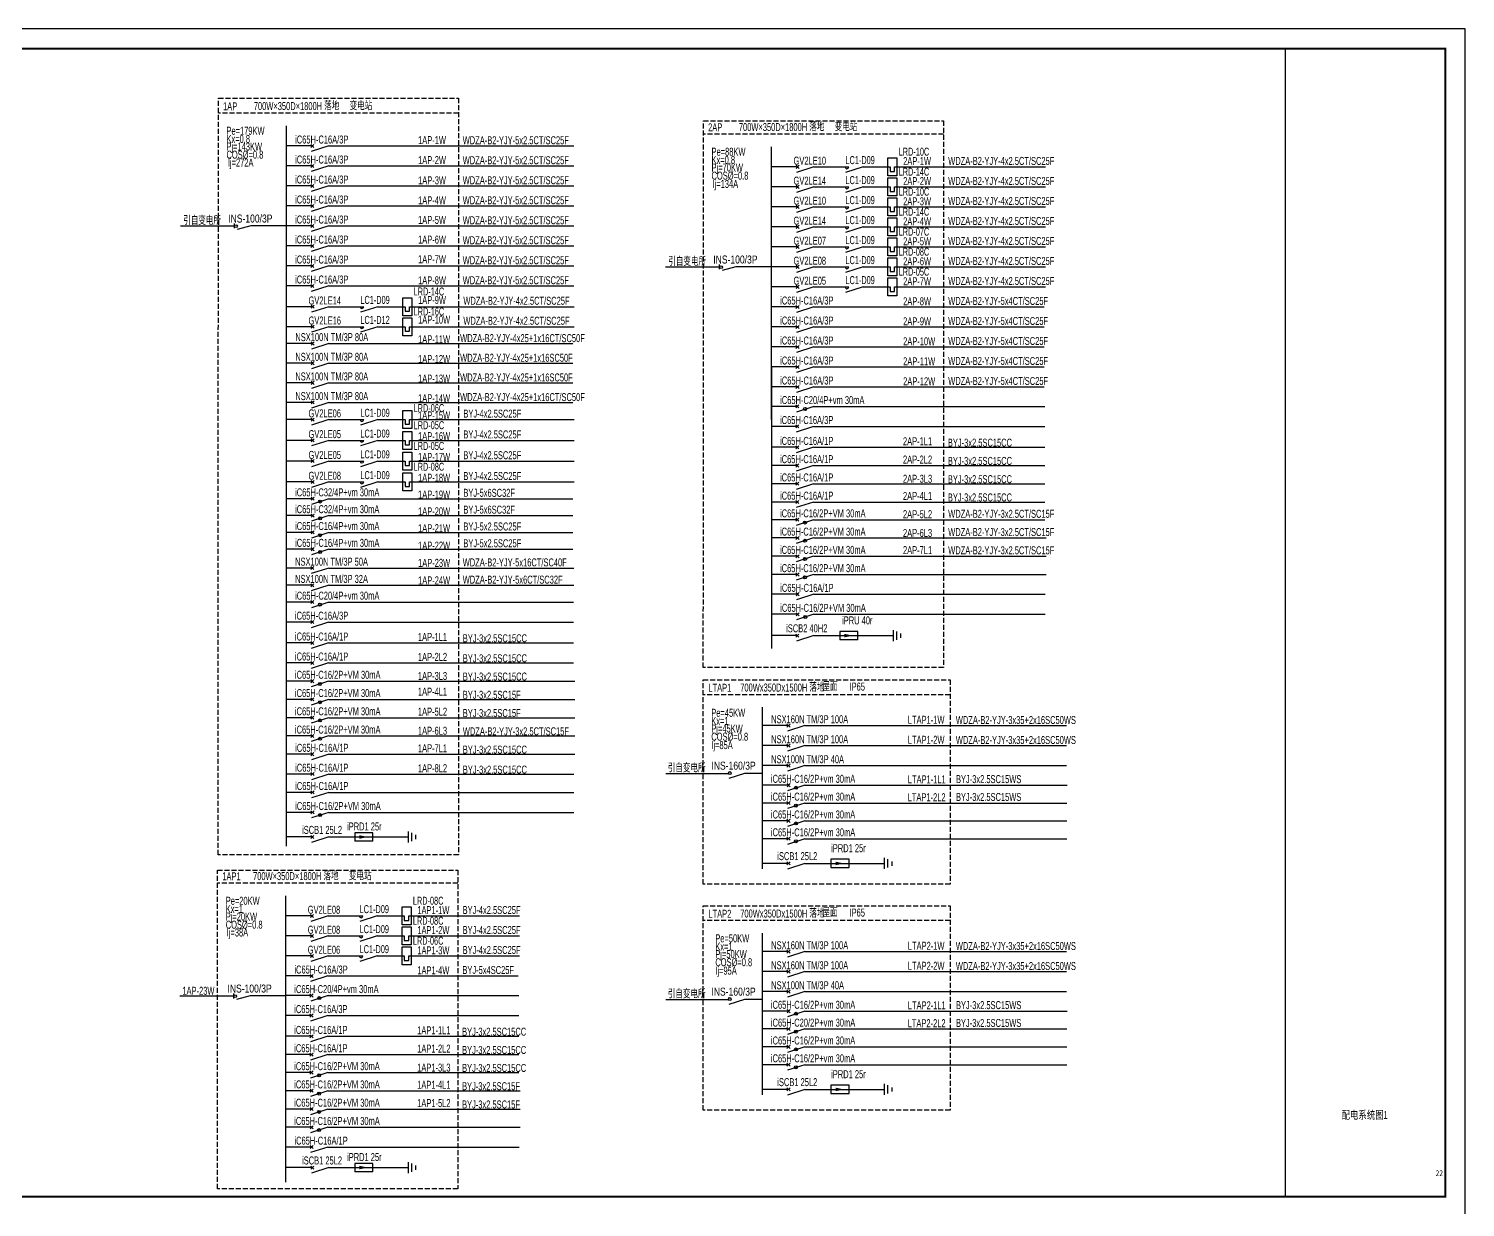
# Model space of a CAD drawing. Extents: x 562591 to 1355713, y 459382 to 835216.
# Drawn here: x 1283904 to 1355713, y 578657 to 637582 of the extents above; entities that cross this region are included whole.
import ezdxf
from ezdxf.enums import TextEntityAlignment as Align

# ---------------------------------------------------------------- set-up
doc = ezdxf.new("R2010")
doc.units = 0
doc.header["$LTSCALE"] = 1000
doc.header["$MEASUREMENT"] = 0
doc.linetypes.add('DASH', pattern=[0.35, 0.25, -0.1])
for name, color, linetype in [('1', 8, 'Continuous'), ('CAPDI-TK2', 7, 'Continuous'), ('ELEC', 3, 'Continuous'), ('epath', 1, 'Continuous'), ('esocket', 4, 'Continuous'), ('etext', 3, 'Continuous'), ('TEL_TITLE', 7, 'Continuous'), ('TT', 2, 'Continuous'), ('WIRE-照明', 1, 'Continuous'), ('照明系统层', 1, 'Continuous')]:
    doc.layers.add(name, color=color, linetype=linetype)
doc.styles.add('CAPDI-仿宋', font='', dxfattribs={"width": 0.75})
doc.styles.add('CAPDI-宋体', font='', dxfattribs={"width": 0.75})
doc.styles.add('G', font='jrs.shx', dxfattribs={"width": 0.75, "bigfont": 'jhz.shx'})
doc.styles.add('hz', font='jrs.shx', dxfattribs={"width": 0.7, "bigfont": 'hztxt.shx'})
doc.styles.add('JHZ', font='jrs.shx', dxfattribs={"width": 0.5, "bigfont": 'hztxt.shx'})
doc.styles.get("Standard").update_dxf_attribs({"font": 'gbenor.shx', "bigfont": 'gbcbig.shx'})
doc.styles.get('CAPDI-仿宋').set_extended_font_data('FangSong')
doc.styles.get('CAPDI-宋体').set_extended_font_data('SimSun')

# ---------------------------------------------------------------- blocks, each defined once
blk = doc.blocks.new('$element$00000585')
for points in [[(-0.3, -0.35), (0.3, -0.35), (0.3, -0.65), (-0.3, -0.65), (-0.3, -0.35)], [(0, 0), (0, -0.425), (-0.15, -0.425), (-0.15, -0.575), (0, -0.575), (0, -1)]]:
    blk.add_lwpolyline(points)
at = {"flags": 9}
blk.add_attdef('S', (0, 0), '', height=0.00000667, dxfattribs=at)

msp = doc.modelspace()

# ---------------------------------------------------------------- linework, layer by layer
at = {"color": 7, "const_width": 50}
msp.add_lwpolyline([(1346714, 579182), (1346714, 636582)], dxfattribs=at)
msp.add_lwpolyline([(1354713, 636582), (1346713, 636582), (1346713, 579182), (1354713, 579182)], close=True)
at = {"layer": '1', "color": 7, "linetype": 'Continuous'}
for p, q in [((1294193, 627602, 0), (1294193, 627847, 0)), ((1318440, 625553, 0), (1318440, 625798, 0)), ((1294155, 589102, 0), (1294155, 589347, 0))]:
    msp.add_line(p, q, dxfattribs=at)
at = {"layer": 'ELEC', "color": 7}
for p, q in [((1298161, 631648, 0), (1298008, 631801, 0)), ((1298008, 631648, 0), (1298161, 631801, 0)), ((1298897, 631724, 0), (1298029, 631443, 0)), ((1298161, 630648, 0), (1298008, 630801, 0)), ((1298008, 630648, 0), (1298161, 630801, 0)), ((1298897, 630724, 0), (1298029, 630443, 0)), ((1322420, 630599, 0), (1322266, 630752, 0)), ((1322266, 630599, 0), (1322420, 630752, 0)), ((1323156, 630675, 0), (1322287, 630394, 0)), ((1298161, 629648, 0), (1298008, 629801, 0)), ((1298008, 629648, 0), (1298161, 629801, 0)), ((1298897, 629724, 0), (1298029, 629443, 0)), ((1322420, 629599, 0), (1322266, 629752, 0)), ((1322266, 629599, 0), (1322420, 629752, 0)), ((1323156, 629675, 0), (1322287, 629394, 0)), ((1298161, 628648, 0), (1298008, 628801, 0)), ((1298008, 628648, 0), (1298161, 628801, 0)), ((1298897, 628724, 0), (1298029, 628443, 0)), ((1322420, 628599, 0), (1322266, 628752, 0)), ((1322266, 628599, 0), (1322420, 628752, 0)), ((1323156, 628675, 0), (1322287, 628394, 0)), ((1295011, 627724, 0), (1294323, 627540, 0)), ((1298161, 627648, 0), (1298008, 627801, 0)), ((1298008, 627648, 0), (1298161, 627801, 0)), ((1298897, 627724, 0), (1298029, 627443, 0)), ((1322420, 627599, 0), (1322266, 627752, 0)), ((1322266, 627599, 0), (1322420, 627752, 0)), ((1323156, 627675, 0), (1322287, 627394, 0)), ((1298161, 626648, 0), (1298008, 626801, 0)), ((1298008, 626648, 0), (1298161, 626801, 0)), ((1298897, 626724, 0), (1298029, 626443, 0)), ((1322420, 626599, 0), (1322266, 626752, 0)), ((1322266, 626599, 0), (1322420, 626752, 0)), ((1323156, 626675, 0), (1322287, 626394, 0)), ((1298161, 625648, 0), (1298008, 625801, 0)), ((1298008, 625648, 0), (1298161, 625801, 0)), ((1298897, 625724, 0), (1298029, 625443, 0)), ((1319258, 625675, 0), (1318571, 625491, 0)), ((1322420, 625599, 0), (1322266, 625752, 0)), ((1322266, 625599, 0), (1322420, 625752, 0)), ((1323156, 625675, 0), (1322287, 625394, 0)), ((1298161, 624648, 0), (1298008, 624801, 0)), ((1298008, 624648, 0), (1298161, 624801, 0)), ((1322420, 624599, 0), (1322266, 624752, 0)), ((1322266, 624599, 0), (1322420, 624752, 0)), ((1298897, 624724, 0), (1298029, 624443, 0)), ((1323156, 624675, 0), (1322287, 624394, 0)), ((1298173, 623609, 0), (1298019, 623762, 0)), ((1298019, 623609, 0), (1298173, 623762, 0)), ((1298908, 623685, 0), (1298040, 623404, 0)), ((1322408, 623599, 0), (1322255, 623752, 0)), ((1322255, 623599, 0), (1322408, 623752, 0)), ((1323144, 623675, 0), (1322276, 623394, 0)), ((1298173, 622609, 0), (1298019, 622762, 0)), ((1298019, 622609, 0), (1298173, 622762, 0)), ((1298908, 622685, 0), (1298040, 622404, 0)), ((1322408, 622599, 0), (1322255, 622752, 0)), ((1322255, 622599, 0), (1322408, 622752, 0)), ((1323144, 622675, 0), (1322276, 622394, 0)), ((1298173, 621768, 0), (1298019, 621921, 0)), ((1298019, 621768, 0), (1298173, 621921, 0)), ((1298908, 621844, 0), (1298040, 621562, 0)), ((1322408, 621599, 0), (1322255, 621752, 0)), ((1322255, 621599, 0), (1322408, 621752, 0)), ((1323144, 621675, 0), (1322276, 621394, 0)), ((1298173, 620785, 0), (1298019, 620938, 0)), ((1298019, 620785, 0), (1298173, 620938, 0)), ((1298908, 620862, 0), (1298040, 620580, 0)), ((1322408, 620599, 0), (1322255, 620752, 0)), ((1322255, 620599, 0), (1322408, 620752, 0)), ((1323144, 620675, 0), (1322276, 620394, 0)), ((1298173, 619802, 0), (1298019, 619956, 0)), ((1298019, 619802, 0), (1298173, 619956, 0)), ((1298908, 619879, 0), (1298040, 619597, 0)), ((1322408, 619599, 0), (1322255, 619752, 0)), ((1322255, 619599, 0), (1322408, 619752, 0)), ((1323144, 619675, 0), (1322276, 619394, 0)), ((1298173, 618820, 0), (1298019, 618973, 0)), ((1298019, 618820, 0), (1298173, 618973, 0)), ((1298908, 618897, 0), (1298040, 618615, 0)), ((1322401, 618621, 0), (1322247, 618774, 0)), ((1322247, 618621, 0), (1322401, 618774, 0)), ((1323156, 618698, 0), (1322287, 618416, 0)), ((1323156, 618698, 0), (1322287, 618416, 0)), ((1298173, 617964, 0), (1298019, 618118, 0)), ((1298019, 617964, 0), (1298173, 618118, 0)), ((1298908, 618041, 0), (1298040, 617759, 0)), ((1322401, 617621, 0), (1322247, 617774, 0)), ((1322247, 617621, 0), (1322401, 617774, 0)), ((1323136, 617698, 0), (1322268, 617416, 0)), ((1298173, 616925, 0), (1298019, 617079, 0)), ((1298019, 616925, 0), (1298173, 617079, 0)), ((1298908, 617002, 0), (1298040, 616720, 0)), ((1322401, 616580, 0), (1322247, 616733, 0)), ((1322247, 616580, 0), (1322401, 616733, 0)), ((1323136, 616657, 0), (1322268, 616375, 0)), ((1298173, 615886, 0), (1298019, 616040, 0)), ((1298019, 615886, 0), (1298173, 616040, 0)), ((1298908, 615963, 0), (1298040, 615681, 0)), ((1322401, 615667, 0), (1322247, 615820, 0)), ((1322247, 615667, 0), (1322401, 615820, 0)), ((1323136, 615744, 0), (1322268, 615462, 0)), ((1298173, 614847, 0), (1298019, 615001, 0)), ((1298019, 614847, 0), (1298173, 615001, 0)), ((1298908, 614924, 0), (1298040, 614642, 0)), ((1322401, 614754, 0), (1322247, 614907, 0)), ((1322247, 614754, 0), (1322401, 614907, 0)), ((1323136, 614830, 0), (1322268, 614549, 0)), ((1298173, 614006, 0), (1298019, 614159, 0)), ((1298019, 614006, 0), (1298173, 614159, 0)), ((1298908, 614083, 0), (1298040, 613801, 0)), ((1298908, 614083, 0), (1298040, 613801, 0)), ((1322401, 613841, 0), (1322247, 613994, 0)), ((1322247, 613841, 0), (1322401, 613994, 0)), ((1298173, 613165, 0), (1298019, 613318, 0)), ((1298019, 613165, 0), (1298173, 613318, 0)), ((1323136, 613917, 0), (1322268, 613636, 0)), ((1298908, 613242, 0), (1298040, 612960, 0)), ((1298908, 613242, 0), (1298040, 612960, 0)), ((1322401, 612957, 0), (1322247, 613110, 0)), ((1322247, 612957, 0), (1322401, 613110, 0)), ((1323136, 613033, 0), (1322268, 612752, 0)), ((1298173, 612324, 0), (1298019, 612477, 0)), ((1298019, 612324, 0), (1298173, 612477, 0)), ((1298908, 612400, 0), (1298040, 612119, 0)), ((1298908, 612400, 0), (1298040, 612119, 0)), ((1322410, 612044, 0), (1322257, 612197, 0)), ((1322257, 612044, 0), (1322410, 612197, 0)), ((1323136, 612120, 0), (1322268, 611838, 0)), ((1298173, 611483, 0), (1298019, 611636, 0)), ((1298019, 611483, 0), (1298173, 611636, 0)), ((1298908, 611559, 0), (1298040, 611278, 0)), ((1298908, 611559, 0), (1298040, 611278, 0)), ((1322410, 611130, 0), (1322257, 611284, 0)), ((1322257, 611130, 0), (1322410, 611284, 0)), ((1323136, 611207, 0), (1322268, 610925, 0)), ((1298161, 610541, 0), (1298008, 610694, 0)), ((1298008, 610541, 0), (1298161, 610694, 0)), ((1298897, 610618, 0), (1298029, 610336, 0)), ((1298161, 609679, 0), (1298008, 609833, 0)), ((1298008, 609679, 0), (1298161, 609833, 0)), ((1298897, 609756, 0), (1298029, 609474, 0)), ((1322410, 610217, 0), (1322257, 610370, 0)), ((1322257, 610217, 0), (1322410, 610370, 0)), ((1323136, 610294, 0), (1322268, 610012, 0)), ((1298153, 608840, 0), (1298000, 608994, 0)), ((1298000, 608840, 0), (1298153, 608994, 0)), ((1322412, 609233, 0), (1322259, 609386, 0)), ((1322259, 609233, 0), (1322412, 609386, 0)), ((1323148, 609309, 0), (1322280, 609028, 0)), ((1298908, 608917, 0), (1298040, 608635, 0)), ((1298908, 608917, 0), (1298040, 608635, 0)), ((1322412, 608233, 0), (1322259, 608386, 0)), ((1322259, 608233, 0), (1322412, 608386, 0)), ((1323148, 608309, 0), (1322280, 608028, 0)), ((1298153, 607840, 0), (1298000, 607994, 0)), ((1298000, 607840, 0), (1298153, 607994, 0)), ((1298889, 607917, 0), (1298021, 607635, 0)), ((1298153, 606799, 0), (1298000, 606952, 0)), ((1298000, 606799, 0), (1298153, 606952, 0)), ((1298889, 606876, 0), (1298021, 606594, 0)), ((1322402, 607163, 0), (1322249, 607316, 0)), ((1322249, 607163, 0), (1322402, 607316, 0)), ((1323146, 607239, 0), (1322278, 606958, 0)), ((1298153, 605799, 0), (1298000, 605952, 0)), ((1298000, 605799, 0), (1298153, 605952, 0)), ((1298889, 605876, 0), (1298021, 605594, 0)), ((1298163, 604886, 0), (1298010, 605039, 0)), ((1298010, 604886, 0), (1298163, 605039, 0)), ((1298889, 604963, 0), (1298021, 604681, 0)), ((1298163, 603973, 0), (1298010, 604126, 0)), ((1298010, 603973, 0), (1298163, 604126, 0)), ((1298889, 604050, 0), (1298021, 603768, 0)), ((1298163, 603060, 0), (1298010, 603213, 0)), ((1298010, 603060, 0), (1298163, 603213, 0)), ((1298889, 603136, 0), (1298021, 602855, 0)), ((1321959, 602663, 0), (1321806, 602816, 0)), ((1321806, 602663, 0), (1321959, 602816, 0)), ((1322695, 602739, 0), (1321826, 602457, 0)), ((1298163, 602147, 0), (1298010, 602300, 0)), ((1298010, 602147, 0), (1298163, 602300, 0)), ((1298889, 602223, 0), (1298021, 601942, 0)), ((1321959, 601663, 0), (1321806, 601816, 0)), ((1321806, 601663, 0), (1321959, 601816, 0)), ((1298163, 601234, 0), (1298010, 601387, 0)), ((1298010, 601234, 0), (1298163, 601387, 0)), ((1298901, 601310, 0), (1298032, 601029, 0)), ((1322695, 601739, 0), (1321826, 601457, 0)), ((1298165, 600240, 0), (1298011, 600393, 0)), ((1298011, 600240, 0), (1298165, 600393, 0)), ((1318877, 600435, 0), (1318877, 600290, 0)), ((1319683, 600352, 0), (1318894, 600097, 0)), ((1321959, 600663, 0), (1321806, 600816, 0)), ((1321806, 600663, 0), (1321959, 600816, 0)), ((1322695, 600739, 0), (1321826, 600457, 0)), ((1298901, 600317, 0), (1298032, 600035, 0)), ((1321962, 599685, 0), (1321809, 599838, 0)), ((1321809, 599685, 0), (1321962, 599838, 0)), ((1322696, 599761, 0), (1321828, 599480, 0)), ((1322696, 599761, 0), (1321828, 599480, 0)), ((1298165, 599327, 0), (1298011, 599480, 0)), ((1298011, 599327, 0), (1298165, 599480, 0)), ((1298901, 599403, 0), (1298032, 599122, 0)), ((1321960, 598793, 0), (1321807, 598946, 0)), ((1321807, 598793, 0), (1321960, 598946, 0)), ((1298165, 598327, 0), (1298011, 598480, 0)), ((1298011, 598327, 0), (1298165, 598480, 0)), ((1298901, 598403, 0), (1298032, 598122, 0)), ((1322696, 598869, 0), (1321828, 598588, 0)), ((1322696, 598869, 0), (1321828, 598588, 0)), ((1321960, 597901, 0), (1321807, 598054, 0)), ((1321807, 597901, 0), (1321960, 598054, 0)), ((1322696, 597977, 0), (1321828, 597695, 0)), ((1322696, 597977, 0), (1321828, 597695, 0)), ((1298155, 597095, 0), (1298002, 597248, 0)), ((1298002, 597095, 0), (1298155, 597248, 0)), ((1298899, 597171, 0), (1298031, 596890, 0)), ((1321960, 597008, 0), (1321807, 597162, 0)), ((1321807, 597008, 0), (1321960, 597162, 0)), ((1322696, 597085, 0), (1321828, 596803, 0)), ((1322696, 597085, 0), (1321828, 596803, 0)), ((1321959, 595771, 0), (1321806, 595924, 0)), ((1321806, 595771, 0), (1321959, 595924, 0)), ((1322703, 595848, 0), (1321835, 595566, 0)), ((1298135, 593148, 0), (1297982, 593301, 0)), ((1297982, 593148, 0), (1298135, 593301, 0)), ((1298871, 593224, 0), (1298003, 592943, 0)), ((1298135, 592148, 0), (1297982, 592301, 0)), ((1297982, 592148, 0), (1298135, 592301, 0)), ((1298871, 592224, 0), (1298003, 591943, 0)), ((1298135, 591148, 0), (1297982, 591301, 0)), ((1297982, 591148, 0), (1298135, 591301, 0)), ((1298871, 591224, 0), (1298003, 590943, 0)), ((1321959, 591364, 0), (1321806, 591517, 0)), ((1321806, 591364, 0), (1321959, 591517, 0)), ((1322695, 591441, 0), (1321826, 591159, 0)), ((1298124, 590148, 0), (1297971, 590301, 0)), ((1297971, 590148, 0), (1298124, 590301, 0)), ((1321959, 590364, 0), (1321806, 590517, 0)), ((1321806, 590364, 0), (1321959, 590517, 0)), ((1322695, 590441, 0), (1321826, 590159, 0)), ((1298860, 590224, 0), (1297991, 589943, 0)), ((1294973, 589224, 0), (1294286, 589040, 0)), ((1298116, 589170, 0), (1297963, 589323, 0)), ((1297963, 589170, 0), (1298116, 589323, 0)), ((1298871, 589247, 0), (1298003, 588965, 0)), ((1298871, 589247, 0), (1298003, 588965, 0)), ((1318877, 589137, 0), (1318877, 588991, 0)), ((1319683, 589053, 0), (1318894, 588798, 0)), ((1321959, 589364, 0), (1321806, 589517, 0)), ((1321806, 589364, 0), (1321959, 589517, 0)), ((1322695, 589441, 0), (1321826, 589159, 0)), ((1298116, 588170, 0), (1297963, 588323, 0)), ((1297963, 588170, 0), (1298116, 588323, 0)), ((1298852, 588247, 0), (1297984, 587965, 0)), ((1321962, 588386, 0), (1321809, 588539, 0)), ((1321809, 588386, 0), (1321962, 588539, 0)), ((1322696, 588463, 0), (1321828, 588181, 0)), ((1322696, 588463, 0), (1321828, 588181, 0)), ((1321960, 587494, 0), (1321807, 587647, 0)), ((1321807, 587494, 0), (1321960, 587647, 0)), ((1322696, 587571, 0), (1321828, 587289, 0)), ((1322696, 587571, 0), (1321828, 587289, 0)), ((1298116, 587129, 0), (1297963, 587282, 0)), ((1297963, 587129, 0), (1298116, 587282, 0)), ((1298852, 587206, 0), (1297984, 586924, 0)), ((1321960, 586602, 0), (1321807, 586755, 0)), ((1321807, 586602, 0), (1321960, 586755, 0)), ((1298116, 586216, 0), (1297963, 586369, 0)), ((1297963, 586216, 0), (1298116, 586369, 0)), ((1298852, 586293, 0), (1297984, 586011, 0)), ((1322696, 586679, 0), (1321828, 586397, 0)), ((1322696, 586679, 0), (1321828, 586397, 0)), ((1298116, 585317, 0), (1297963, 585471, 0)), ((1297963, 585317, 0), (1298116, 585471, 0)), ((1298852, 585394, 0), (1297984, 585112, 0)), ((1321960, 585710, 0), (1321807, 585863, 0)), ((1321807, 585710, 0), (1321960, 585863, 0)), ((1322696, 585786, 0), (1321828, 585505, 0)), ((1322696, 585786, 0), (1321828, 585505, 0)), ((1298126, 584404, 0), (1297973, 584558, 0)), ((1297973, 584404, 0), (1298126, 584558, 0)), ((1321959, 584473, 0), (1321806, 584626, 0)), ((1321806, 584473, 0), (1321959, 584626, 0)), ((1322703, 584549, 0), (1321835, 584268, 0)), ((1298852, 584481, 0), (1297984, 584199, 0)), ((1298126, 583491, 0), (1297973, 583644, 0)), ((1297973, 583491, 0), (1298126, 583644, 0)), ((1298852, 583568, 0), (1297984, 583286, 0)), ((1298126, 582578, 0), (1297973, 582731, 0)), ((1297973, 582578, 0), (1298126, 582731, 0)), ((1298852, 582655, 0), (1297984, 582373, 0)), ((1298127, 581593, 0), (1297974, 581747, 0)), ((1297974, 581593, 0), (1298127, 581747, 0)), ((1298863, 581670, 0), (1297995, 581388, 0)), ((1298155, 580566, 0), (1298002, 580720, 0)), ((1298002, 580566, 0), (1298155, 580720, 0)), ((1298899, 580643, 0), (1298031, 580361, 0))]:
    msp.add_line(p, q, dxfattribs=at)
at = {"layer": 'ELEC', "color": 7, "ltscale": 0.67}
for p, q in [((1325608, 630675, 0), (1324740, 630394, 0)), ((1325608, 629675, 0), (1324740, 629394, 0)), ((1325608, 628675, 0), (1324740, 628394, 0)), ((1325608, 627675, 0), (1324740, 627394, 0)), ((1325608, 626675, 0), (1324740, 626394, 0)), ((1325608, 625675, 0), (1324740, 625394, 0)), ((1325608, 624675, 0), (1324740, 624394, 0)), ((1301361, 623685, 0), (1300492, 623404, 0)), ((1301361, 622685, 0), (1300492, 622404, 0)), ((1301361, 618041, 0), (1300492, 617759, 0)), ((1301361, 617002, 0), (1300492, 616720, 0)), ((1301361, 615963, 0), (1300492, 615681, 0)), ((1301361, 614924, 0), (1300492, 614642, 0)), ((1301323, 593224, 0), (1300455, 592943, 0)), ((1301323, 592224, 0), (1300455, 591943, 0)), ((1301323, 591224, 0), (1300455, 590943, 0))]:
    msp.add_line(p, q, dxfattribs=at)
at = {"layer": 'ELEC', "color": 7}
for centre, radius in [((1294263, 627708, 0), 70), ((1318510, 625659, 0), 70), ((1322710, 618567, 0), 75.5), ((1298468, 613942, 0), 75.5), ((1298468, 613101, 0), 75.5), ((1322706, 612892, 0), 75.5), ((1298468, 612260, 0), 75.5), ((1322706, 611979, 0), 75.5), ((1298468, 611418, 0), 75.5), ((1322706, 611066, 0), 75.5), ((1322706, 610153, 0), 75.5), ((1298463, 608786, 0), 75.5), ((1322717, 608168, 0), 75.5), ((1298458, 604822, 0), 75.5), ((1298458, 603909, 0), 75.5), ((1298458, 602996, 0), 75.5), ((1298458, 602082, 0), 75.5), ((1318947, 600368, 0), 70), ((1322250, 599631, 0), 75.5), ((1298470, 598263, 0), 75.5), ((1322250, 598739, 0), 75.5), ((1322250, 597846, 0), 75.5), ((1322250, 596954, 0), 75.5), ((1294225, 589208, 0), 70), ((1298425, 589116, 0), 75.5), ((1318947, 589069, 0), 70), ((1322250, 588332, 0), 75.5), ((1322250, 587440, 0), 75.5), ((1322250, 586548, 0), 75.5), ((1298421, 585253, 0), 75.5), ((1322250, 585656, 0), 75.5), ((1298421, 584340, 0), 75.5), ((1298421, 583427, 0), 75.5), ((1298421, 582514, 0), 75.5)]:
    msp.add_circle(centre, radius, dxfattribs=at)
at = {"layer": 'ELEC', "color": 7, "ltscale": 0.67}
for centre in [(1324806, 630675, 0), (1324806, 629675, 0), (1324806, 628675, 0), (1324806, 627675, 0), (1324806, 626675, 0), (1324806, 625675, 0), (1324806, 624675, 0), (1300558, 623685, 0), (1300558, 622685, 0), (1300558, 618041, 0), (1300558, 617002, 0), (1300558, 615963, 0), (1300558, 614924, 0), (1300521, 593224, 0), (1300521, 592224, 0), (1300521, 591224, 0)]:
    msp.add_arc(centre, 91.8, 180, 0, dxfattribs=at)
at = {"layer": 'epath'}
for p, q in [((1296796, 604646, 0), (1296793, 632730, 0)), ((1298085, 631724, 0), (1296785, 631724, 0)), ((1298897, 631724, 0), (1311148, 631724, 0)), ((1321043, 609713, 0), (1321040, 631681, 0)), ((1298085, 630724, 0), (1296785, 630724, 0)), ((1298897, 630724, 0), (1311148, 630724, 0)), ((1322332, 630675, 0), (1321032, 630675, 0)), ((1323156, 630675, 0), (1324897, 630675, 0)), ((1298085, 629724, 0), (1296785, 629724, 0)), ((1298897, 629724, 0), (1311148, 629724, 0)), ((1322332, 629675, 0), (1321032, 629675, 0)), ((1321043, 606592, 0), (1321040, 629477, 0)), ((1323156, 629675, 0), (1324897, 629675, 0)), ((1298085, 628724, 0), (1296785, 628724, 0)), ((1298897, 628724, 0), (1311148, 628724, 0)), ((1322332, 628675, 0), (1321032, 628675, 0)), ((1323156, 628675, 0), (1324897, 628675, 0)), ((1296794, 627724, 0), (1295011, 627724, 0)), ((1298085, 627724, 0), (1296785, 627724, 0)), ((1298897, 627724, 0), (1311148, 627724, 0)), ((1322332, 627675, 0), (1321032, 627675, 0)), ((1323156, 627675, 0), (1324897, 627675, 0)), ((1298085, 626724, 0), (1296785, 626724, 0)), ((1296796, 596707, 0), (1296793, 626709, 0)), ((1298897, 626724, 0), (1311148, 626724, 0)), ((1322332, 626675, 0), (1321032, 626675, 0)), ((1323156, 626675, 0), (1324897, 626675, 0)), ((1298085, 625724, 0), (1296785, 625724, 0)), ((1298897, 625724, 0), (1311148, 625724, 0)), ((1321041, 625675, 0), (1319258, 625675, 0)), ((1322332, 625675, 0), (1321032, 625675, 0)), ((1323156, 625675, 0), (1324897, 625675, 0)), ((1298085, 624724, 0), (1296785, 624724, 0)), ((1298897, 624724, 0), (1311148, 624724, 0)), ((1322332, 624675, 0), (1321032, 624675, 0)), ((1323156, 624675, 0), (1324897, 624675, 0)), ((1298096, 623685, 0), (1296796, 623685, 0)), ((1298908, 623685, 0), (1300650, 623685, 0)), ((1322332, 623675, 0), (1321032, 623675, 0)), ((1323144, 623675, 0), (1334655, 623675, 0)), ((1298096, 622685, 0), (1296796, 622685, 0)), ((1298908, 622685, 0), (1300650, 622685, 0)), ((1322332, 622675, 0), (1321032, 622675, 0)), ((1323144, 622675, 0), (1334655, 622675, 0)), ((1298096, 621844, 0), (1296796, 621844, 0)), ((1298908, 621844, 0), (1311109, 621844, 0)), ((1322332, 621675, 0), (1321032, 621675, 0)), ((1323144, 621675, 0), (1334655, 621675, 0)), ((1298096, 620862, 0), (1296796, 620862, 0)), ((1298908, 620862, 0), (1311109, 620862, 0)), ((1322332, 620675, 0), (1321032, 620675, 0)), ((1323144, 620675, 0), (1334655, 620675, 0)), ((1298096, 619879, 0), (1296796, 619879, 0)), ((1298908, 619879, 0), (1311109, 619879, 0)), ((1322332, 619675, 0), (1321032, 619675, 0)), ((1323144, 619675, 0), (1334655, 619675, 0)), ((1298096, 618897, 0), (1296796, 618897, 0)), ((1298908, 618897, 0), (1311109, 618897, 0)), ((1322324, 618698, 0), (1321024, 618698, 0)), ((1323136, 618698, 0), (1334697, 618698, 0)), ((1298096, 618041, 0), (1296796, 618041, 0)), ((1298908, 618041, 0), (1300650, 618041, 0)), ((1322324, 617698, 0), (1321024, 617698, 0)), ((1323136, 617698, 0), (1334697, 617698, 0)), ((1298096, 617002, 0), (1296796, 617002, 0)), ((1298908, 617002, 0), (1300650, 617002, 0)), ((1322324, 616657, 0), (1321024, 616657, 0)), ((1323136, 616657, 0), (1334697, 616657, 0)), ((1298096, 615963, 0), (1296796, 615963, 0)), ((1298908, 615963, 0), (1300650, 615963, 0)), ((1322324, 615744, 0), (1321024, 615744, 0)), ((1323136, 615744, 0), (1334697, 615744, 0)), ((1298096, 614924, 0), (1296796, 614924, 0)), ((1298908, 614924, 0), (1300650, 614924, 0)), ((1322324, 614830, 0), (1321024, 614830, 0)), ((1323136, 614830, 0), (1334697, 614830, 0)), ((1298096, 614083, 0), (1296796, 614083, 0)), ((1298908, 614083, 0), (1311109, 614083, 0)), ((1322324, 613917, 0), (1321024, 613917, 0)), ((1323136, 613917, 0), (1334697, 613917, 0)), ((1298096, 613242, 0), (1296796, 613242, 0)), ((1298908, 613242, 0), (1311109, 613242, 0)), ((1322324, 613033, 0), (1321024, 613033, 0)), ((1323136, 613033, 0), (1334697, 613033, 0)), ((1298096, 612400, 0), (1296796, 612400, 0)), ((1298908, 612400, 0), (1311109, 612400, 0)), ((1322334, 612120, 0), (1321034, 612120, 0)), ((1323146, 612120, 0), (1334767, 612120, 0)), ((1298096, 611559, 0), (1296796, 611559, 0)), ((1298908, 611559, 0), (1311109, 611559, 0)), ((1322334, 611207, 0), (1321034, 611207, 0)), ((1323146, 611207, 0), (1334767, 611207, 0)), ((1298085, 610618, 0), (1296785, 610618, 0)), ((1298897, 610618, 0), (1311148, 610618, 0)), ((1298085, 609756, 0), (1296785, 609756, 0)), ((1298897, 609756, 0), (1311148, 609756, 0)), ((1322334, 610294, 0), (1321034, 610294, 0)), ((1323146, 610294, 0), (1334767, 610294, 0)), ((1322335, 609309, 0), (1321035, 609309, 0)), ((1323148, 609309, 0), (1334708, 609309, 0)), ((1298077, 608917, 0), (1296777, 608917, 0)), ((1298889, 608917, 0), (1311140, 608917, 0)), ((1322335, 608309, 0), (1321035, 608309, 0)), ((1323148, 608309, 0), (1334708, 608309, 0)), ((1298077, 607917, 0), (1296777, 607917, 0)), ((1298889, 607917, 0), (1311140, 607917, 0)), ((1298077, 606876, 0), (1296777, 606876, 0)), ((1298889, 606876, 0), (1311140, 606876, 0)), ((1322326, 607239, 0), (1321026, 607239, 0)), ((1322326, 607239, 0), (1321026, 607239, 0)), ((1322329, 607239, 0), (1321029, 607239, 0)), ((1298077, 605876, 0), (1296777, 605876, 0)), ((1298889, 605876, 0), (1311140, 605876, 0)), ((1298087, 604963, 0), (1296787, 604963, 0)), ((1298899, 604963, 0), (1311210, 604963, 0)), ((1298087, 604050, 0), (1296787, 604050, 0)), ((1298899, 604050, 0), (1311210, 604050, 0)), ((1320583, 595573, 0), (1320583, 603666, 0)), ((1298087, 603136, 0), (1296787, 603136, 0)), ((1298899, 603136, 0), (1311210, 603136, 0)), ((1321882, 602739, 0), (1320582, 602739, 0)), ((1322695, 602739, 0), (1335782, 602739, 0)), ((1298087, 602223, 0), (1296787, 602223, 0)), ((1298899, 602223, 0), (1311210, 602223, 0)), ((1298087, 601310, 0), (1296787, 601310, 0)), ((1298899, 601310, 0), (1311210, 601310, 0)), ((1321882, 601739, 0), (1320582, 601739, 0)), ((1322695, 601739, 0), (1335782, 601739, 0)), ((1320583, 600352, 0), (1319683, 600352, 0)), ((1321882, 600739, 0), (1320582, 600739, 0)), ((1322695, 600739, 0), (1335782, 600739, 0)), ((1298088, 600317, 0), (1296788, 600317, 0)), ((1298901, 600317, 0), (1311151, 600317, 0)), ((1321885, 599761, 0), (1320583, 599760, 0)), ((1321885, 599761, 0), (1320583, 599760, 0)), ((1322697, 599761, 0), (1335806, 599761)), ((1298088, 599403, 0), (1296788, 599403, 0)), ((1298901, 599403, 0), (1311151, 599403, 0)), ((1298088, 598403, 0), (1296788, 598403, 0)), ((1298901, 598403, 0), (1311151, 598403, 0)), ((1321874, 598869, 0), (1320574, 598869, 0)), ((1322696, 598869, 0), (1335789, 598869, 0)), ((1321874, 597977, 0), (1320574, 597977, 0)), ((1322696, 597977, 0), (1335789, 597977, 0)), ((1298079, 597171, 0), (1296779, 597171, 0)), ((1298079, 597171, 0), (1296779, 597171, 0)), ((1298082, 597171, 0), (1296782, 597171, 0)), ((1321874, 597085, 0), (1320574, 597085, 0)), ((1322696, 597085, 0), (1335789, 597085, 0)), ((1321883, 595848, 0), (1320583, 595848, 0)), ((1321883, 595848, 0), (1320583, 595848, 0)), ((1321886, 595848, 0), (1320586, 595848, 0)), ((1296759, 582073, 0), (1296755, 594230, 0)), ((1298047, 593224, 0), (1296747, 593224, 0)), ((1298871, 593224, 0), (1300613, 593224, 0)), ((1298047, 592224, 0), (1296747, 592224, 0)), ((1296758, 579916, 0), (1296755, 592026, 0)), ((1298871, 592224, 0), (1300613, 592224, 0)), ((1320583, 584274, 0), (1320583, 592367, 0)), ((1298047, 591224, 0), (1296747, 591224, 0)), ((1298871, 591224, 0), (1300613, 591224, 0)), ((1321882, 591441, 0), (1320582, 591441, 0)), ((1322695, 591441, 0), (1335782, 591441, 0)), ((1321882, 590441, 0), (1320582, 590441, 0)), ((1322695, 590441, 0), (1335782, 590441, 0)), ((1298047, 590224, 0), (1296747, 590224, 0)), ((1298860, 590224, 0), (1308363, 590224, 0)), ((1296756, 589224, 0), (1294973, 589224, 0)), ((1298039, 589247, 0), (1296739, 589247, 0)), ((1298852, 589247, 0), (1308406, 589247, 0)), ((1320583, 589053, 0), (1319683, 589053, 0)), ((1321882, 589441, 0), (1320582, 589441, 0)), ((1322695, 589441, 0), (1335782, 589441, 0)), ((1298039, 588247, 0), (1296739, 588247, 0)), ((1298852, 588247, 0), (1308406, 588247, 0)), ((1321885, 588463, 0), (1320583, 588461, 0)), ((1321885, 588463, 0), (1320583, 588461, 0)), ((1322697, 588463, 0), (1335806, 588463)), ((1321874, 587571, 0), (1320574, 587571, 0)), ((1322696, 587571, 0), (1335789, 587571, 0)), ((1298039, 587206, 0), (1296739, 587206, 0)), ((1298852, 587206, 0), (1308406, 587206, 0)), ((1298039, 586293, 0), (1296739, 586293, 0)), ((1298852, 586293, 0), (1308406, 586293, 0)), ((1321874, 586679, 0), (1320574, 586679, 0)), ((1322696, 586679, 0), (1335789, 586679, 0)), ((1298039, 585394, 0), (1296739, 585394, 0)), ((1298852, 585394, 0), (1308406, 585394, 0)), ((1321874, 585786, 0), (1320574, 585786, 0)), ((1322696, 585786, 0), (1335789, 585786, 0)), ((1321883, 584549, 0), (1320583, 584549, 0)), ((1321883, 584549, 0), (1320583, 584549, 0)), ((1321886, 584549, 0), (1320586, 584549, 0)), ((1298049, 584481, 0), (1296749, 584481, 0)), ((1298862, 584481, 0), (1308476, 584481, 0)), ((1298049, 583568, 0), (1296749, 583568, 0)), ((1298862, 583568, 0), (1308476, 583568, 0)), ((1298049, 582655, 0), (1296749, 582655, 0)), ((1298862, 582655, 0), (1308476, 582655, 0)), ((1298051, 581670, 0), (1296751, 581670, 0)), ((1298863, 581670, 0), (1308417, 581670, 0)), ((1298079, 580643, 0), (1296779, 580643, 0)), ((1298079, 580643, 0), (1296779, 580643, 0)), ((1298082, 580643, 0), (1296782, 580643, 0))]:
    msp.add_line(p, q, dxfattribs=at)
at = {"layer": 'esocket', "linetype": 'DASH'}
for p, q in [((1305391, 633359, 0), (1293383, 633359, 0)), ((1329638, 632310, 0), (1317630, 632310, 0)), ((1329971, 604286), (1317619, 604286)), ((1305354, 594859, 0), (1293345, 594859, 0)), ((1329971, 592988), (1317619, 592988))]:
    msp.add_line(p, q, dxfattribs=at)
at = {"layer": 'esocket', "linetype": 'DASH', "elevation": 0}
for points in [[(1293383, 634111), (1305391, 634111), (1305387, 596284), (1293378, 596284)], [(1293345, 595519), (1305354, 595519), (1305349, 579583), (1293341, 579583)]]:
    msp.add_lwpolyline(points, close=True, dxfattribs=at)
at = {"layer": 'esocket', "linetype": 'DASH'}
for points in [[(1317630, 632970), (1329638, 632970), (1329634, 605638), (1317625, 605638)], [(1317619, 605034), (1329971, 605034), (1329971, 594805), (1317619, 594805)], [(1317619, 593735), (1329971, 593735), (1329971, 583507), (1317619, 583507)]]:
    msp.add_lwpolyline(points, close=True, dxfattribs=at)
at = {"layer": 'TEL_TITLE'}
msp.add_lwpolyline([(1229613, 578182), (1355713, 578182), (1355713, 637582), (1229613, 637582)], close=True, dxfattribs=at)
at = {"layer": 'TEL_TITLE', "const_width": 100}
msp.add_lwpolyline([(1232113, 579182), (1354713, 579182), (1354713, 636582), (1232113, 636582)], close=True, dxfattribs=at)
at = {"layer": 'TT', "color": 7}
for p, q in [((1327111, 607516, 0), (1327111, 606963, 0)), ((1324447, 607446, 0), (1324447, 607033, 0)), ((1325352, 607446, 0), (1324447, 607446, 0)), ((1325352, 607033, 0), (1324447, 607033, 0)), ((1325352, 607033, 0), (1325352, 607446, 0)), ((1327296, 607033, 0), (1327296, 607446, 0)), ((1327487, 607339, 0), (1327487, 607128, 0)), ((1300200, 597378, 0), (1300200, 596965, 0)), ((1301105, 597378, 0), (1300200, 597378, 0)), ((1301105, 596965, 0), (1300200, 596965, 0)), ((1301105, 596965, 0), (1301105, 597378, 0)), ((1302864, 597448, 0), (1302864, 596895, 0)), ((1303049, 596965, 0), (1303049, 597378, 0)), ((1303240, 597271, 0), (1303240, 597060, 0)), ((1324004, 596054, 0), (1324004, 595642, 0)), ((1324909, 596054, 0), (1324004, 596054, 0)), ((1324909, 595642, 0), (1324909, 596054, 0)), ((1326668, 596124, 0), (1326668, 595571, 0)), ((1326853, 595642, 0), (1326853, 596054, 0)), ((1324004, 595642, 0), (1324909, 595642, 0)), ((1327044, 595947, 0), (1327044, 595736, 0)), ((1324004, 584756, 0), (1324004, 584343, 0)), ((1324909, 584756, 0), (1324004, 584756, 0)), ((1324909, 584343, 0), (1324909, 584756, 0)), ((1326668, 584826, 0), (1326668, 584273, 0)), ((1326853, 584343, 0), (1326853, 584756, 0)), ((1327044, 584649, 0), (1327044, 584438, 0)), ((1324004, 584343, 0), (1324909, 584343, 0)), ((1300200, 580849, 0), (1300200, 580437, 0)), ((1301105, 580849, 0), (1300200, 580849, 0)), ((1301105, 580437, 0), (1300200, 580437, 0)), ((1301105, 580437, 0), (1301105, 580849, 0)), ((1302864, 580920, 0), (1302864, 580366, 0)), ((1303049, 580437, 0), (1303049, 580849, 0)), ((1303240, 580742, 0), (1303240, 580531, 0))]:
    msp.add_line(p, q, dxfattribs=at)
at = {"layer": 'WIRE-照明'}
for p, q in [((1325608, 630675, 0), (1326323, 630675, 0)), ((1327823, 630675, 0), (1334725, 630675, 0)), ((1325608, 629675, 0), (1326323, 629675, 0)), ((1327823, 629675, 0), (1334725, 629675, 0)), ((1325608, 628675, 0), (1326323, 628675, 0)), ((1327823, 628675, 0), (1334725, 628675, 0)), ((1291494, 627724, 0), (1294193, 627724, 0)), ((1325608, 627675, 0), (1326323, 627675, 0)), ((1327823, 627675, 0), (1334725, 627675, 0)), ((1325608, 626675, 0), (1326323, 626675, 0)), ((1327823, 626675, 0), (1334725, 626675, 0)), ((1315742, 625675, 0), (1318440, 625675, 0)), ((1325608, 625675, 0), (1326323, 625675, 0)), ((1327823, 625675, 0), (1334725, 625675, 0)), ((1325608, 624675, 0), (1326323, 624675, 0)), ((1327823, 624675, 0), (1334725, 624675, 0)), ((1301361, 623685, 0), (1302076, 623685, 0)), ((1303576, 623685, 0), (1311168, 623685, 0)), ((1301361, 622685, 0), (1302076, 622685, 0)), ((1303576, 622685, 0), (1311168, 622685, 0)), ((1301361, 618041, 0), (1302076, 618041, 0)), ((1303576, 618041, 0), (1311168, 618041, 0)), ((1301361, 617002, 0), (1302076, 617002, 0)), ((1303576, 617002, 0), (1311168, 617002, 0)), ((1301361, 615963, 0), (1302076, 615963, 0)), ((1303576, 615963, 0), (1311168, 615963, 0)), ((1301361, 614924, 0), (1302076, 614924, 0)), ((1303576, 614924, 0), (1311168, 614924, 0)), ((1323146, 607239, 0), (1325088, 607239, 0)), ((1315747, 600352, 0), (1318865, 600352, 0)), ((1298899, 597171, 0), (1300841, 597171, 0)), ((1322703, 595848, 0), (1324645, 595848, 0)), ((1301323, 593224, 0), (1302039, 593224, 0)), ((1303539, 593224, 0), (1308434, 593224, 0)), ((1301323, 592224, 0), (1302039, 592224, 0)), ((1303539, 592224, 0), (1308434, 592224, 0)), ((1301323, 591224, 0), (1302039, 591224, 0)), ((1303539, 591224, 0), (1308434, 591224, 0)), ((1291457, 589224, 0), (1294155, 589224, 0)), ((1315747, 589053, 0), (1318865, 589053, 0)), ((1322703, 584549, 0), (1324645, 584549, 0)), ((1298899, 580643, 0), (1300841, 580643, 0))]:
    msp.add_line(p, q, dxfattribs=at)
at = {"layer": 'WIRE-照明', "linetype": 'Continuous'}
for p, q in [((1325088, 607239, 0), (1327111, 607239, 0)), ((1300841, 597171, 0), (1302864, 597171, 0)), ((1324645, 595848, 0), (1326668, 595848, 0)), ((1324645, 584549, 0), (1326668, 584549, 0)), ((1300841, 580643, 0), (1302864, 580643, 0))]:
    msp.add_line(p, q, dxfattribs=at)
at = {"layer": 'WIRE-照明', "linetype": 'Continuous', "elevation": 0}
for points in [[(1324676, 607239, 180, 0, 0), (1325088, 607239, 0, 0, 0)], [(1300428, 597171, 180, 0, 0), (1300841, 597171, 0, 0, 0)], [(1324233, 595848, 180, 0, 0), (1324645, 595848, 0, 0, 0)], [(1324233, 584549, 180, 0, 0), (1324645, 584549, 0, 0, 0)], [(1300428, 580643, 180, 0, 0), (1300841, 580643, 0, 0, 0)]]:
    msp.add_lwpolyline(points, format="xyseb", dxfattribs=at)

# ---------------------------------------------------------------- block references
at = {"layer": 'etext', "linetype": 'Continuous', "ltscale": 10, "xscale": 1500, "yscale": 1500, "zscale": 1500, "rotation": 90}
for p in [(1326323, 630675, 0), (1326323, 629675, 0), (1326323, 628675, 0), (1326323, 627675, 0), (1326323, 626675, 0), (1326323, 625675, 0), (1326323, 624675, 0), (1302076, 623685, 0), (1302076, 622685, 0), (1302076, 618041, 0), (1302076, 617002, 0), (1302076, 615963, 0), (1302076, 614924, 0), (1302039, 593224, 0), (1302039, 592224, 0), (1302039, 591224, 0)]:
    msp.add_blockref('$element$00000585', p, dxfattribs=at)

# ---------------------------------------------------------------- texts
at = {"color": 1, "style": 'CAPDI-仿宋', "width": 0.75}
msp.add_text('22', height=300, dxfattribs=at).set_placement((1354415, 580213), align=Align.CENTER)
at = {"layer": 'CAPDI-TK2', "style": 'CAPDI-宋体', "width": 0.75}
msp.add_text('配电系统图1', height=400, dxfattribs=at).set_placement((1350683, 583074), align=Align.CENTER)
at = {"layer": 'etext', "style": 'hz', "width": 0.7}
for s, p in [('1AP', (1293618, 633503, 0)), ('700W×350D×1800H 落地', (1295155, 633515, 0)), ('变电站', (1299945, 633515, 0)), ('Pe=179KW', (1293788, 632281, 17569017)), ('2AP', (1317865, 632454, 0)), ('700W×350D×1800H 落地', (1319402, 632466, 0)), ('变电站', (1324192, 632466, 0)), ('Kx=0.8', (1293788, 631872, 17569017)), ('iC65H-C16A/3P', (1297220, 631842, 0)), ('1AP-1W', (1303367, 631813, 0)), ('WDZA-B2-YJY-5x2.5CT/SC25F', (1305598, 631805, 0)), ('COS%%C=0.8', (1293788, 631086, 17569017)), ('Pj=143KW', (1293788, 631492, 17569017)), ('iC65H-C16A/3P', (1297220, 630842, 0)), ('1AP-2W', (1303367, 630813, 0)), ('WDZA-B2-YJY-5x2.5CT/SC25F', (1305598, 630805, 0)), ('Pe=88KW', (1318036, 631232, 17569017)), ('Kx=0.8', (1318036, 630823, 17569017)), ('Ij=272A', (1293857, 630692, 17569017)), ('Pj=70KW', (1318036, 630443, 17569017)), ('GV2LE10', (1322136, 630784, 0)), ('2AP-1W', (1327614, 630764, 0)), ('WDZA-B2-YJY-4x2.5CT/SC25F', (1329866, 630771, 0)), ('iC65H-C16A/3P', (1297220, 629842, 0)), ('1AP-3W', (1303367, 629803, 0)), ('WDZA-B2-YJY-5x2.5CT/SC25F', (1305598, 629805, 0)), ('COS%%C=0.8', (1318036, 630037, 17569017)), ('Ij=134A', (1318086, 629623, 17569017)), ('GV2LE14', (1322136, 629784, 0)), ('2AP-2W', (1327614, 629764, 0)), ('WDZA-B2-YJY-4x2.5CT/SC25F', (1329866, 629771, 0)), ('iC65H-C16A/3P', (1297220, 628842, 0)), ('1AP-4W', (1303367, 628803, 0)), ('WDZA-B2-YJY-5x2.5CT/SC25F', (1305598, 628805, 0)), ('GV2LE10', (1322136, 628784, 0)), ('2AP-3W', (1327614, 628754, 0)), ('WDZA-B2-YJY-4x2.5CT/SC25F', (1329866, 628771, 0)), ('引自变电所', (1291623, 627780, 0)), ('iC65H-C16A/3P', (1297220, 627842, 0)), ('1AP-5W', (1303366, 627821, 0)), ('WDZA-B2-YJY-5x2.5CT/SC25F', (1305598, 627805, 0)), ('GV2LE14', (1322136, 627784, 0)), ('2AP-4W', (1327614, 627754, 0)), ('WDZA-B2-YJY-4x2.5CT/SC25F', (1329866, 627771, 0)), ('iC65H-C16A/3P', (1297220, 626842, 0)), ('1AP-6W', (1303366, 626838, 0)), ('WDZA-B2-YJY-5x2.5CT/SC25F', (1305598, 626805, 0)), ('GV2LE07', (1322136, 626784, 0)), ('2AP-5W', (1327614, 626754, 0)), ('WDZA-B2-YJY-4x2.5CT/SC25F', (1329866, 626771, 0)), ('iC65H-C16A/3P', (1297220, 625842, 0)), ('1AP-7W', (1303366, 625856, 0)), ('WDZA-B2-YJY-5x2.5CT/SC25F', (1305598, 625805, 0)), ('GV2LE08', (1322136, 625784, 0)), ('WDZA-B2-YJY-4x2.5CT/SC25F', (1329866, 625771, 0)), ('引自变电所', (1315870, 625731, 0)), ('2AP-6W', (1327614, 625754, 0)), ('iC65H-C16A/3P', (1297220, 624842, 0)), ('1AP-8W', (1303366, 624803, 0)), ('WDZA-B2-YJY-5x2.5CT/SC25F', (1305598, 624805, 0)), ('GV2LE05', (1322136, 624784, 0)), ('2AP-7W', (1327614, 624754, 0)), ('WDZA-B2-YJY-4x2.5CT/SC25F', (1329866, 624771, 0)), ('GV2LE14', (1297889, 623794, 0)), ('1AP-9W', (1303366, 623819, 0)), ('WDZA-B2-YJY-4x2.5CT/SC25F', (1305630, 623781, 0)), ('iC65H-C16A/3P', (1321467, 623793, 0)), ('2AP-8W', (1327614, 623754, 0)), ('WDZA-B2-YJY-5x4CT/SC25F', (1329866, 623771, 0)), ('GV2LE16', (1297889, 622794, 0)), ('1AP-10W', (1303366, 622836, 0)), ('WDZA-B2-YJY-4x2.5CT/SC25F', (1305630, 622781, 0)), ('iC65H-C16A/3P', (1321467, 622793, 0)), ('2AP-9W', (1327614, 622754, 0)), ('WDZA-B2-YJY-5x4CT/SC25F', (1329866, 622771, 0)), ('NSX100N TM/3P 80A', (1297231, 621962, 0)), ('1AP-11W', (1303366, 621854, 0)), ('WDZA-B2-YJY-4x25+1x16CT/SC50F', (1305469, 621912, 0)), ('iC65H-C16A/3P', (1321467, 621793, 0)), ('2AP-10W', (1327614, 621754, 0)), ('WDZA-B2-YJY-5x4CT/SC25F', (1329866, 621771, 0)), ('NSX100N TM/3P 80A', (1297231, 620979, 0)), ('1AP-12W', (1303366, 620871, 0)), ('WDZA-B2-YJY-4x25+1x16SC50F', (1305469, 620930, 0)), ('iC65H-C16A/3P', (1321467, 620793, 0)), ('2AP-11W', (1327614, 620754, 0)), ('WDZA-B2-YJY-5x4CT/SC25F', (1329866, 620771, 0)), ('NSX100N TM/3P 80A', (1297231, 619997, 0)), ('1AP-13W', (1303366, 619889, 0)), ('WDZA-B2-YJY-4x25+1x16SC50F', (1305469, 619947, 0)), ('iC65H-C16A/3P', (1321467, 619793, 0)), ('2AP-12W', (1327614, 619754, 0)), ('WDZA-B2-YJY-5x4CT/SC25F', (1329866, 619771, 0)), ('NSX100N TM/3P 80A', (1297231, 619014, 0)), ('1AP-14W', (1303366, 618906, 0)), ('WDZA-B2-YJY-4x25+1x16CT/SC50F', (1305469, 618965, 0)), ('iC65H-C20/4P+vm 30mA', (1321465, 618816, 0)), ('GV2LE06', (1297889, 618150, 0)), ('1AP-15W', (1303366, 618050, 0)), ('BYJ-4x2.5SC25F', (1305630, 618137, 0)), ('iC65H-C16A/3P', (1321459, 617816, 0)), ('GV2LE05', (1297889, 617111, 0)), ('1AP-16W', (1303366, 617011, 0)), ('BYJ-4x2.5SC25F', (1305630, 617098, 0)), ('iC65H-C16A/1P', (1321459, 616774, 0)), ('2AP-1L1', (1327606, 616755, 0)), ('BYJ-3x2.5SC15CC', (1329851, 616686, 0)), ('GV2LE05', (1297889, 616072, 0)), ('1AP-17W', (1303366, 615973, 0)), ('BYJ-4x2.5SC25F', (1305630, 616059, 0)), ('iC65H-C16A/1P', (1321459, 615861, 0)), ('2AP-2L2', (1327606, 615842, 0)), ('BYJ-3x2.5SC15CC', (1329851, 615773, 0)), ('GV2LE08', (1297889, 615033, 0)), ('BYJ-4x2.5SC25F', (1305630, 615020, 0)), ('1AP-18W', (1303366, 614934, 0)), ('iC65H-C16A/1P', (1321459, 614948, 0)), ('2AP-3L3', (1327606, 614882, 0)), ('BYJ-3x2.5SC15CC', (1329851, 614860, 0)), ('iC65H-C32/4P+vm 30mA', (1297218, 614201, 0)), ('1AP-19W', (1303366, 614092, 0)), ('BYJ-5x6SC32F', (1305630, 614178, 0)), ('iC65H-C16A/1P', (1321459, 614035, 0)), ('2AP-4L1', (1327606, 614022, 0)), ('BYJ-3x2.5SC15CC', (1329851, 613947, 0)), ('iC65H-C32/4P+vm 30mA', (1297218, 613359, 0)), ('1AP-20W', (1303366, 613251, 0)), ('BYJ-5x6SC32F', (1305630, 613337, 0)), ('iC65H-C16/2P+VM 30mA', (1321459, 613151, 0)), ('2AP-5L2', (1327606, 613109, 0)), ('WDZA-B2-YJY-3x2.5CT/SC15F', (1329866, 613129, 0)), ('iC65H-C16/4P+vm 30mA', (1297218, 612518, 0)), ('1AP-21W', (1303366, 612410, 0)), ('BYJ-5x2.5SC25F', (1305630, 612496, 0)), ('iC65H-C16/2P+VM 30mA', (1321459, 612238, 0)), ('2AP-6L3', (1327606, 612172, 0)), ('WDZA-B2-YJY-3x2.5CT/SC15F', (1329866, 612216, 0)), ('iC65H-C16/4P+vm 30mA', (1297218, 611677, 0)), ('1AP-22W', (1303367, 611538, 0)), ('BYJ-5x2.5SC25F', (1305630, 611655, 0)), ('NSX100N TM/3P 50A', (1297220, 610736, 0)), ('WDZA-B2-YJY-5x16CT/SC40F', (1305598, 610699, 0)), ('iC65H-C16/2P+VM 30mA', (1321459, 611325, 0)), ('2AP-7L1', (1327606, 611312, 0)), ('WDZA-B2-YJY-3x2.5CT/SC15F', (1329866, 611303, 0)), ('1AP-23W', (1303367, 610677, 0)), ('iC65H-C16/2P+VM 30mA', (1321459, 610412, 0)), ('NSX100N TM/3P 32A', (1297220, 609874, 0)), ('1AP-24W', (1303367, 609800, 0)), ('WDZA-B2-YJY-5x6CT/SC32F', (1305598, 609837, 0)), ('iC65H-C16A/1P', (1321471, 609427, 0)), ('iC65H-C20/4P+vm 30mA', (1297218, 609035, 0)), ('iC65H-C16A/3P', (1297212, 608035, 0)), ('iC65H-C16/2P+VM 30mA', (1321471, 608427, 0)), ('iSCB2 40H2', (1321765, 607404, 0)), ('iC65H-C16A/1P', (1297212, 606994, 0)), ('1AP-1L1', (1303359, 606974, 0)), ('BYJ-3x2.5SC15CC', (1305604, 606905, 0)), ('iC65H-C16A/1P', (1297212, 605994, 0)), ('1AP-2L2', (1303359, 605974, 0)), ('BYJ-3x2.5SC15CC', (1305604, 605905, 0)), ('iC65H-C16/2P+VM 30mA', (1297212, 605081, 0)), ('1AP-3L3', (1303359, 605023, 0)), ('BYJ-3x2.5SC15CC', (1305604, 604992, 0)), ('1AP-4L1', (1303359, 604235, 0)), ('LTAP1', (1317880, 604430, 0)), ('700Wx350Dx1500H 落地', (1319471, 604442, 0)), ('屋面', (1323581, 604482, 0)), ('IP65', (1324934, 604490, 0)), ('iC65H-C16/2P+VM 30mA', (1297212, 604167, 0)), ('BYJ-3x2.5SC15F', (1305603, 604079, 0)), ('iC65H-C16/2P+VM 30mA', (1297212, 603254, 0)), ('1AP-5L2', (1303359, 603235, 0)), ('BYJ-3x2.5SC15F', (1305603, 603166, 0)), ('Pe=45KW', (1318024, 603181, 17569017)), ('NSX160N TM/3P 100A', (1321017, 602857, 0)), ('LTAP1-1W', (1327849, 602829)), ('WDZA-B2-YJY-3x35+2x16SC50WS', (1330247, 602820, 0)), ('iC65H-C16/2P+VM 30mA', (1297212, 602341, 0)), ('1AP-6L3', (1303359, 602283, 0)), ('WDZA-B2-YJY-3x2.5CT/SC15F', (1305603, 602253, 0)), ('Kx=1', (1318024, 602773, 17569017)), ('Pj=45KW', (1318024, 602393, 17569017)), ('iC65H-C16A/1P', (1297223, 601428, 0)), ('1AP-7L1', (1303359, 601409, 0)), ('COS%%C=0.8', (1318024, 601987, 17569017)), ('Ij=85A', (1318024, 601565, 17569017)), ('NSX160N TM/3P 100A', (1321017, 601857, 0)), ('LTAP1-2W', (1327849, 601829)), ('WDZA-B2-YJY-3x35+2x16SC50WS', (1330247, 601820, 0)), ('BYJ-3x2.5SC15CC', (1305604, 601339, 0)), ('NSX100N TM/3P 40A', (1321017, 600857, 0)), ('iC65H-C16A/1P', (1297223, 600434, 0)), ('1AP-8L2', (1303359, 600409, 0)), ('BYJ-3x2.5SC15CC', (1305604, 600339, 0)), ('引自变电所', (1315846, 600407, 0)), ('iC65H-C16A/1P', (1297223, 599521, 0)), ('iC65H-C16/2P+vm 30mA', (1321005, 599879, 0)), ('LTAP1-1L1', (1327849, 599851, 0)), ('BYJ-3x2.5SC15WS', (1330255, 599864, 0)), ('iC65H-C16/2P+VM 30mA', (1297223, 598521, 0)), ('iC65H-C16/2P+vm 30mA', (1321005, 598987, 0)), ('LTAP1-2L2', (1327840, 598959, 0)), ('BYJ-3x2.5SC15WS', (1330255, 598972, 0)), ('iC65H-C16/2P+vm 30mA', (1321005, 598095, 0)), ('iSCB1 25L2', (1297567, 597325, 0)), ('iC65H-C16/2P+vm 30mA', (1321005, 597203, 0)), ('iSCB1 25L2', (1321322, 596013, 0)), ('1AP1', (1293580, 595004, 0)), ('700W×350D×1800H 落地', (1295117, 595015, 0)), ('变电站', (1299907, 595015, 0)), ('Pe=20KW', (1293751, 593781, 17569017)), ('Kx=1', (1293751, 593373, 17569017)), ('Pj=20KW', (1293751, 592992, 17569017)), ('GV2LE08', (1297851, 593333, 0)), ('1AP1-1W', (1303330, 593313, 0)), ('BYJ-4x2.5SC25F', (1305593, 593320, 0)), ('LTAP2', (1317880, 593132, 0)), ('700Wx350Dx1500H 落地', (1319471, 593143, 0)), ('屋面', (1323581, 593184, 0)), ('IP65', (1324934, 593192, 0)), ('COS%%C=0.8', (1293751, 592586, 17569017)), ('Ij=38A', (1293801, 592196, 17569017)), ('GV2LE08', (1297851, 592333, 0)), ('1AP1-2W', (1303330, 592313, 0)), ('BYJ-4x2.5SC25F', (1305593, 592320, 0)), ('GV2LE06', (1297851, 591333, 0)), ('1AP1-3W', (1303330, 591303, 0)), ('BYJ-4x2.5SC25F', (1305593, 591320, 0)), ('Pe=50KW', (1318225, 591904, 17569017)), ('Kx=1', (1318225, 591496, 17569017)), ('NSX160N TM/3P 100A', (1321017, 591558, 0)), ('LTAP2-1W', (1327849, 591530)), ('WDZA-B2-YJY-3x35+2x16SC50WS', (1330247, 591521, 0)), ('COS%%C=0.8', (1318225, 590709, 17569017)), ('Pj=50KW', (1318225, 591115, 17569017)), ('iC65H-C16A/3P', (1297183, 590342, 0)), ('1AP1-4W', (1303329, 590303, 0)), ('BYJ-5x4SC25F', (1305582, 590320, 0)), ('Ij=95A', (1318225, 590287, 17569017)), ('NSX160N TM/3P 100A', (1321017, 590558, 0)), ('LTAP2-2W', (1327849, 590530)), ('WDZA-B2-YJY-3x35+2x16SC50WS', (1330247, 590521, 0)), ('1AP-23W', (1291585, 589280, 0)), ('iC65H-C20/4P+vm 30mA', (1297180, 589365, 0)), ('引自变电所', (1315846, 589109, 0)), ('NSX100N TM/3P 40A', (1321017, 589558, 0)), ('iC65H-C16/2P+vm 30mA', (1321005, 588581, 0)), ('LTAP2-1L1', (1327849, 588553, 0)), ('BYJ-3x2.5SC15WS', (1330255, 588565, 0)), ('iC65H-C16A/3P', (1297175, 588365, 0)), ('iC65H-C16A/1P', (1297175, 587324, 0)), ('1AP1-1L1', (1303322, 587304, 0)), ('BYJ-3x2.5SC15CC', (1305567, 587235, 0)), ('iC65H-C20/2P+vm 30mA', (1321005, 587689, 0)), ('LTAP2-2L2', (1327840, 587661, 0)), ('BYJ-3x2.5SC15WS', (1330255, 587673, 0)), ('iC65H-C16A/1P', (1297175, 586410, 0)), ('1AP1-2L2', (1303322, 586391, 0)), ('BYJ-3x2.5SC15CC', (1305567, 586322, 0)), ('iC65H-C16/2P+vm 30mA', (1321005, 586796, 0)), ('iC65H-C16/2P+vm 30mA', (1321005, 585904, 0)), ('iC65H-C16/2P+VM 30mA', (1297175, 585512, 0)), ('1AP1-3L3', (1303322, 585440, 0)), ('BYJ-3x2.5SC15CC', (1305567, 585423, 0)), ('iC65H-C16/2P+VM 30mA', (1297175, 584599, 0)), ('1AP1-4L1', (1303322, 584579, 0)), ('BYJ-3x2.5SC15F', (1305565, 584510, 0)), ('iSCB1 25L2', (1321322, 584714, 0)), ('iC65H-C16/2P+VM 30mA', (1297175, 583686, 0)), ('1AP1-5L2', (1303322, 583666, 0)), ('BYJ-3x2.5SC15F', (1305565, 583597, 0)), ('iC65H-C16/2P+VM 30mA', (1297175, 582772, 0)), ('iC65H-C16A/1P', (1297186, 581788, 0)), ('iSCB1 25L2', (1297567, 580797, 0))]:
    msp.add_text(s, height=400, dxfattribs=at).set_placement(p)
at = {"layer": 'etext', "linetype": 'Continuous', "ltscale": 10, "style": 'G', "width": 0.8}
for s, p in [('INS-100/3P', (1293875, 627892, 0)), ('INS-100/3P', (1318122, 625843, 0)), ('INS-160/3P', (1318030, 600537, 0)), ('INS-100/3P', (1293837, 589392, 0)), ('INS-160/3P', (1318030, 589238, 0))]:
    msp.add_text(s, height=400, dxfattribs=at).set_placement(p)
at = {"layer": 'etext', "style": 'hz', "width": 0.7}
for s, p in [('iPRU 40r', (1325321, 608009, 0)), ('iPRD1 25r', (1300680, 597704, 0)), ('iPRD1 25r', (1324878, 596618, 0)), ('iPRD1 25r', (1324878, 585319, 0)), ('iPRD1 25r', (1300680, 581176, 0))]:
    msp.add_text(s, height=400, dxfattribs=at).set_placement(p, align=Align.MIDDLE)
at = {"layer": '照明系统层', "color": 3, "style": 'JHZ', "width": 0.6}
for s, p in [('LC1-D09', (1324729, 630814, 0)), ('LRD-10C', (1327391, 631234, 0)), ('LRD-14C', (1327391, 630234, 0)), ('LC1-D09', (1324729, 629814, 0)), ('LC1-D09', (1324729, 628814, 0)), ('LRD-10C', (1327391, 629234, 0)), ('LRD-14C', (1327391, 628234, 0)), ('LC1-D09', (1324729, 627814, 0)), ('LRD-07C', (1327391, 627234, 0)), ('LC1-D09', (1324729, 626814, 0)), ('LC1-D09', (1324729, 625814, 0)), ('LRD-08C', (1327391, 626234, 0)), ('LRD-05C', (1327391, 625234, 0)), ('LC1-D09', (1324729, 624814, 0)), ('LC1-D09', (1300482, 623824, 0)), ('LRD-14C', (1303144, 624244, 0)), ('LRD-16C', (1303144, 623244, 0)), ('LC1-D12', (1300482, 622824, 0)), ('LC1-D09', (1300482, 618180, 0)), ('LRD-06C', (1303144, 618416, 0)), ('LRD-05C', (1303144, 617560, 0)), ('LC1-D09', (1300482, 617141, 0)), ('LRD-05C', (1303144, 616521, 0)), ('LC1-D09', (1300482, 616102, 0)), ('LC1-D09', (1300482, 615063, 0)), ('LRD-08C', (1303144, 615482, 0)), ('LRD-08C', (1303107, 593783, 0)), ('LC1-D09', (1300444, 593363, 0)), ('LRD-08C', (1303107, 592783, 0)), ('LC1-D09', (1300444, 592363, 0)), ('LC1-D09', (1300444, 591363, 0)), ('LRD-06C', (1303107, 591783, 0))]:
    msp.add_text(s, height=400, dxfattribs=at).set_placement(p)

doc.saveas('drawing.dxf')
